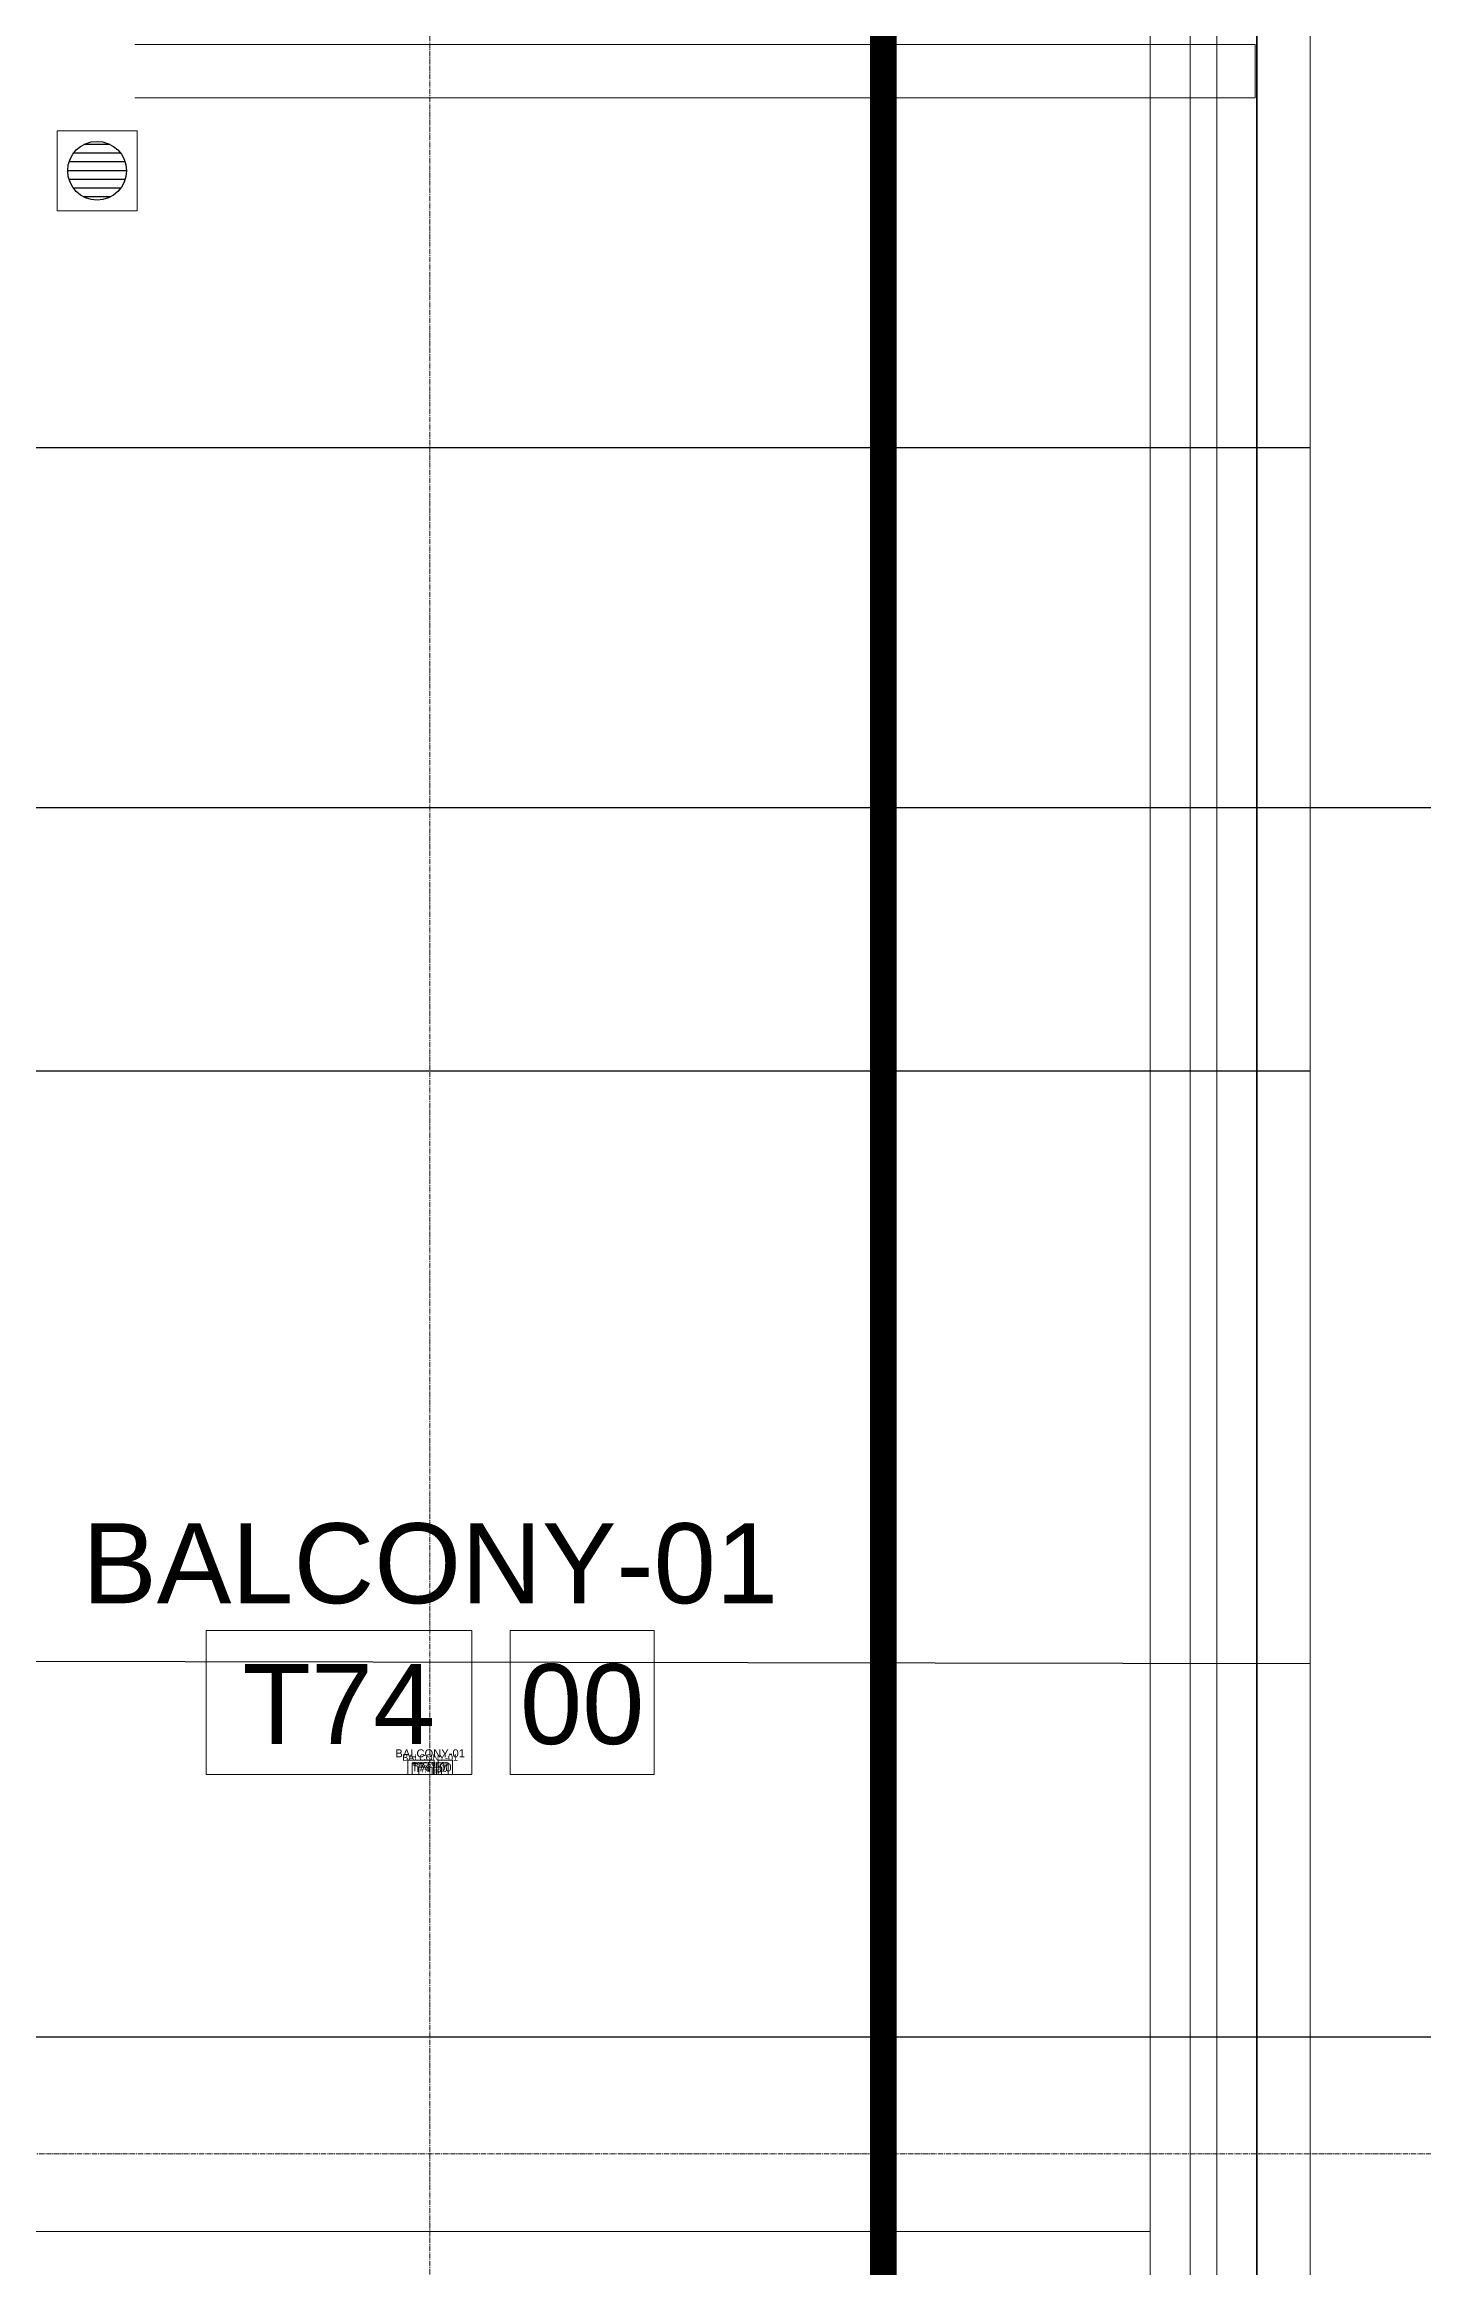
# Model space of a CAD drawing. Header units: millimetres. Extents: x -9226 to 166212, y -13 to 97274.
# Drawn here: x 48228 to 50811, y 43114 to 47280 of the extents above; entities that cross this region are included whole.
import ezdxf
from ezdxf.enums import TextEntityAlignment as Align

# ---------------------------------------------------------------- set-up
doc = ezdxf.new("R2010")
doc.units = ezdxf.units.MM
for name, pattern in [('23491-A-XR-GRID$0$23288-XR-Unit GRIDS$0$CENTER2', [28.575, 19.05, -3.175, 3.175, -3.175]), ('23491-GN-XR-PLOT LIMIT$0$DASHED', [0.75, 0.5, -0.25]), ('23491-XR-AR-2ND FLOOR PLAN$0$1290A0 sheet$0$AUDIT_D_051024121621-1', [0])]:
    doc.linetypes.add(name, pattern=pattern)
doc.layers.get('0').update_dxf_attribs({"color": 8})
for name, color, linetype in [('1.INS', 8, 'Continuous'), ('1.STR', 8, 'Continuous'), ('23491-GN-XR-PLOT LIMIT$0$ARCADE', 8, 'Continuous'), ('23491-GN-XR-PLOT LIMIT$0$BUILDING', 8, 'Continuous'), ('23491-GN-XR-PLOT LIMIT$0$RETAIL', 8, 'Continuous'), ('23491-XR-AR-2ND FLOOR PLAN$0$NEC-DR-FIXTURES', 8, 'Continuous'), ('cloud', 15, 'Continuous'), ('EAD', 30, 'Continuous')]:
    doc.layers.add(name, color=color, linetype=linetype)
for name, color, linetype, lineweight in [('1.TAGGING', 7, 'Continuous', 5), ('1.XREF', 8, 'Continuous', 9), ('23491-A-XR-GRID$0$G-ANNO-GRID', 8, '23491-A-XR-GRID$0$23288-XR-Unit GRIDS$0$CENTER2', 0), ('23491-XR-AR-2ND FLOOR PLAN$0$23491-XR-AR-TYP FLOOR 2ND TO 18TH$0$23491-XR-AR-TYP-FLOOR$0$A-FLOR-HRAL', 8, 'Continuous', 15), ('23491-XR-AR-2ND FLOOR PLAN$0$23491-XR-AR-TYP FLOOR 2ND TO 18TH$0$23491-XR-AR-TYP-FLOOR$0$A-FLOR-PN00', 8, 'Continuous', 5), ('23491-XR-AR-2ND FLOOR PLAN$0$23491-XR-AR-TYP FLOOR 2ND TO 18TH$0$23491-XR-AR-TYP-FLOOR$0$A-FLOR-PN01', 8, 'Continuous', 9), ('23491-XR-AR-2ND FLOOR PLAN$0$A-FLOR-IDEN', 8, 'Continuous', 9), ('23491-XR-AR-2ND FLOOR PLAN$0$A-FLOR-IDEN @ 10', 8, 'Continuous', 9), ('23491-XR-AR-2ND FLOOR PLAN$0$A-FLOR-IDEN @ 100', 8, 'Continuous', 9), ('23491-XR-AR-2ND FLOOR PLAN$0$A-FLOR-IDEN @ 5', 8, 'Continuous', 9), ('23491-XR-AR-2ND FLOOR PLAN$0$A-FLOR-IDEN @ 8', 8, 'Continuous', 9), ('23491-XR-AR-2ND FLOOR PLAN$0$A-WALL-CAVI', 8, 'Continuous', 15), ('A-ANNO-DIMS', 8, 'Continuous', 9), ('MH SLAB', 15, 'Continuous', 0)]:
    doc.layers.add(name, color=color, linetype=linetype, lineweight=lineweight)
doc.styles.add('23491-XR-AR-2ND FLOOR PLAN$0$SDC-TEXT_4_2', font='arial.ttf')
doc.styles.add('ROMANS', font='isocp.shx', dxfattribs={"width": 0.8})
doc.dimstyles.new('JSE', dxfattribs={"dimtxt": 50, "dimasz": 150, "dimexe": 0.18, "dimexo": 0.0625, "dimgap": 50, "dimtad": 0, "dimdec": 0, "dimrnd": 5, "dimzin": 0, "dimdsep": 46, "dimtxsty": 'ROMANS', "dimcen": 0.09, "dimclrd": 7, "dimclre": 7, "dimclrt": 7, "dimadec": 0, "dimazin": 0, "dimtfac": 1, "dimtdec": 0, "dimtofl": 0, "dimtmove": 0, "dimatfit": 3, "dimfxl": 1, "dimtolj": 1, "dimtzin": 0, "dimarcsym": 1})
doc.dimstyles.new('JSE-1.25', dxfattribs={"dimtxt": 200, "dimasz": 150, "dimexe": 0.18, "dimexo": 0.0625, "dimgap": 20, "dimtad": 1, "dimdec": 0, "dimrnd": 5, "dimzin": 0, "dimdsep": 46, "dimtxsty": 'ROMANS', "dimcen": 0.09, "dimclrd": 256, "dimclre": 256, "dimclrt": 7, "dimadec": 0, "dimazin": 0, "dimtfac": 1, "dimtdec": 0, "dimtofl": 0, "dimtmove": 0, "dimatfit": 3, "dimfxl": 1, "dimtolj": 1, "dimtzin": 0, "dimarcsym": 0})

# ---------------------------------------------------------------- blocks, each defined once
blk = doc.blocks.new('*U507')
at = {"color": 8, "linetype": 'ByBlock'}
for points in [[(1.3, 0), (-7, 0), (-7, 4.5), (1.3, 4.5)], [(2.5, 0), (7, 0), (7, 4.5), (2.5, 4.5)]]:
    blk.add_lwpolyline(points, close=True, dxfattribs=at)
at = {"color": 8, "linetype": 'ByBlock', "style": '23491-XR-AR-2ND FLOOR PLAN$0$SDC-TEXT_4_2'}
for tag, p in [('ROOM-NAME-2', (0, 9.95)), ('ROOM-NAME-1', (0, 6.6)), ('ROOM-NO.', (-2.85, 2.2)), ('ROOM-FINISH', (4.75, 2.2))]:
    blk.add_attdef(tag, text='', height=2.5, dxfattribs=at).set_placement(p, align=Align.MIDDLE_CENTER)
blk = doc.blocks.new('*U765')
at = {"layer": '23491-XR-AR-2ND FLOOR PLAN$0$A-FLOR-IDEN @ 10', "color": 8}
ref = blk.add_blockref('*U507', (48950.5, 44036.6), dxfattribs=dict(at, xscale=5.999999999999999, yscale=5.999999999999999, zscale=5.999999999999999))
ref.add_attrib('ROOM-NO.', 'T74', dxfattribs={"layer": '0', "color": 0, "linetype": 'ByBlock', "height": 15, "style": '23491-XR-AR-2ND FLOOR PLAN$0$SDC-TEXT_4_2'}).set_placement((48933.4, 44049.8), align=Align.MIDDLE_CENTER)
ref.add_attrib('ROOM-FINISH', '00', dxfattribs={"layer": '0', "color": 0, "linetype": 'ByBlock', "height": 15, "style": '23491-XR-AR-2ND FLOOR PLAN$0$SDC-TEXT_4_2'}).set_placement((48979, 44049.8), align=Align.MIDDLE_CENTER)
ref.add_attrib('ROOM-NAME-1', 'BALCONY-01', dxfattribs={"layer": '0', "color": 0, "linetype": 'ByBlock', "height": 15, "style": '23491-XR-AR-2ND FLOOR PLAN$0$SDC-TEXT_4_2'}).set_placement((48950.5, 44076.2), align=Align.MIDDLE_CENTER)
at = {"layer": '23491-XR-AR-2ND FLOOR PLAN$0$A-FLOR-IDEN @ 100', "color": 8}
ref = blk.add_blockref('*U507', (48950.5, 44036.6), dxfattribs=dict(at, xscale=60, yscale=60, zscale=60))
ref.add_attrib('ROOM-NO.', 'T74', dxfattribs={"layer": '0', "color": 0, "linetype": 'ByBlock', "height": 150, "style": '23491-XR-AR-2ND FLOOR PLAN$0$SDC-TEXT_4_2'}).set_placement((48779.5, 44168.6), align=Align.MIDDLE_CENTER)
ref.add_attrib('ROOM-FINISH', '00', dxfattribs={"layer": '0', "color": 0, "linetype": 'ByBlock', "height": 150, "style": '23491-XR-AR-2ND FLOOR PLAN$0$SDC-TEXT_4_2'}).set_placement((49235.5, 44168.6), align=Align.MIDDLE_CENTER)
ref.add_attrib('ROOM-NAME-1', 'BALCONY-01', dxfattribs={"layer": '0', "color": 0, "linetype": 'ByBlock', "height": 150, "style": '23491-XR-AR-2ND FLOOR PLAN$0$SDC-TEXT_4_2'}).set_placement((48950.5, 44432.6), align=Align.MIDDLE_CENTER)
at = {"layer": '23491-XR-AR-2ND FLOOR PLAN$0$A-FLOR-IDEN @ 5', "color": 8}
ref = blk.add_blockref('*U507', (48950.5, 44036.6), dxfattribs=dict(at, xscale=3, yscale=3, zscale=3))
ref.add_attrib('ROOM-NO.', 'T74', dxfattribs={"layer": '0', "color": 0, "linetype": 'ByBlock', "height": 7.5, "style": '23491-XR-AR-2ND FLOOR PLAN$0$SDC-TEXT_4_2'}).set_placement((48941.9, 44043.2), align=Align.MIDDLE_CENTER)
ref.add_attrib('ROOM-FINISH', '00', dxfattribs={"layer": '0', "color": 0, "linetype": 'ByBlock', "height": 7.5, "style": '23491-XR-AR-2ND FLOOR PLAN$0$SDC-TEXT_4_2'}).set_placement((48964.7, 44043.2), align=Align.MIDDLE_CENTER)
ref.add_attrib('ROOM-NAME-1', 'BALCONY-01', dxfattribs={"layer": '0', "color": 0, "linetype": 'ByBlock', "height": 7.5, "style": '23491-XR-AR-2ND FLOOR PLAN$0$SDC-TEXT_4_2'}).set_placement((48950.5, 44056.4), align=Align.MIDDLE_CENTER)
at = {"layer": '23491-XR-AR-2ND FLOOR PLAN$0$A-FLOR-IDEN @ 8', "color": 8}
ref = blk.add_blockref('*U507', (48950.5, 44036.6), dxfattribs=dict(at, xscale=4.8, yscale=4.8, zscale=4.8))
ref.add_attrib('ROOM-NO.', 'T74', dxfattribs={"layer": '0', "color": 0, "linetype": 'ByBlock', "height": 12, "style": '23491-XR-AR-2ND FLOOR PLAN$0$SDC-TEXT_4_2'}).set_placement((48936.8, 44047.2), align=Align.MIDDLE_CENTER)
ref.add_attrib('ROOM-FINISH', '00', dxfattribs={"layer": '0', "color": 0, "linetype": 'ByBlock', "height": 12, "style": '23491-XR-AR-2ND FLOOR PLAN$0$SDC-TEXT_4_2'}).set_placement((48973.3, 44047.2), align=Align.MIDDLE_CENTER)
ref.add_attrib('ROOM-NAME-1', 'BALCONY-01', dxfattribs={"layer": '0', "color": 0, "linetype": 'ByBlock', "height": 12, "style": '23491-XR-AR-2ND FLOOR PLAN$0$SDC-TEXT_4_2'}).set_placement((48950.5, 44068.3), align=Align.MIDDLE_CENTER)
blk = doc.blocks.new('23491-GN-XR-PLOT LIMIT')
at = {"layer": '23491-GN-XR-PLOT LIMIT$0$ARCADE', "color": 8}
blk.add_lwpolyline([(48271.7, 23525.6, 0.000496), (5000, 16088.4), (5000, 11014.2, -0.000526), (50902.2, 18902.5), (55000, 23715.1), (55000, 82243.6), (50763.6, 86480), (9264.6, 86480), (5000, 82215.4), (5000, 81480), (48692.6, 81480), (50500, 80172.6), (50500, 25555.4)], format="xyb", close=True, dxfattribs=at)
at = {"layer": '23491-GN-XR-PLOT LIMIT$0$BUILDING', "color": 8, "linetype": '23491-GN-XR-PLOT LIMIT$0$DASHED', "ltscale": 15, "flags": 128}
blk.add_lwpolyline([(48692.6, 81480), (11335.6, 81480), (10000, 80144.4), (10000, 6804.2, -0.000414), (46066.1, 13003.5), (50500, 17623.6), (50500, 80172.6)], format="xyb", close=True, dxfattribs=at)
at = {"layer": '23491-GN-XR-PLOT LIMIT$0$RETAIL', "color": 8}
blk.add_lwpolyline([(48271.7, 23525.6), (50500, 25555.4), (50500, 80172.6), (48692.6, 81480), (5000, 81480), (5000, 71480), (40000, 71480), (40000, 32256.2, 0.000401), (5000, 26236.7), (5000, 16088.4, -0.000496)], format="xyb", close=True, dxfattribs=at)
blk = doc.blocks.new('23491-XR-AR-2ND FLOOR PLAN$0$A$C09286910')
at = {"layer": '23491-XR-AR-2ND FLOOR PLAN$0$NEC-DR-FIXTURES', "color": 8}
for p, q in [((-0.0328, -0.0442), (-0.0328, 0.0442)), ((-0.0164, -0.0525), (-0.0164, 0.0525)), ((0, -0.055), (0, 0.055)), ((0.0164, -0.0525), (0.0164, 0.0525)), ((0.0328, -0.0442), (0.0328, 0.0442)), ((-0.0492, -0.0246), (-0.0492, 0.0246)), ((0.0492, -0.0246), (0.0492, 0.0246))]:
    blk.add_line(p, q, dxfattribs=at)
at = {"layer": '23491-XR-AR-2ND FLOOR PLAN$0$NEC-DR-FIXTURES', "color": 8, "lineweight": 0, "ltscale": 0.5}
blk.add_lwpolyline([(-0.075, -0.075), (0.075, -0.075), (0.075, 0.075), (-0.075, 0.075)], close=True, dxfattribs=at)
at = {"layer": '23491-XR-AR-2ND FLOOR PLAN$0$NEC-DR-FIXTURES', "color": 8, "linetype": 'ByBlock'}
blk.add_circle((0, 0), 0.055, dxfattribs=at)
blk = doc.blocks.new('23491-XR-AR-2ND FLOOR PLAN')
at = {"layer": '23491-XR-AR-2ND FLOOR PLAN$0$23491-XR-AR-TYP FLOOR 2ND TO 18TH$0$23491-XR-AR-TYP-FLOOR$0$A-FLOR-HRAL', "color": 8}
for points in [[(43850, 81405), (48500, 81405, -0.414214), (50425, 79480), (50425, 19058.3)], [(43850, 81355), (48500, 81355, -0.414214), (50375, 79480), (50375, 19049.7)]]:
    blk.add_lwpolyline(points, format="xyb", dxfattribs=at)
at = {"layer": '23491-XR-AR-2ND FLOOR PLAN$0$23491-XR-AR-TYP FLOOR 2ND TO 18TH$0$23491-XR-AR-TYP-FLOOR$0$A-FLOR-PN00', "color": 8}
blk.add_lwpolyline([(29250, 81580), (48500, 81580, -0.414214), (50600, 79480), (50600, 18944.4, -0.209971), (49952.9, 17471.5), (44238, 12871.7)], format="xyb", dxfattribs=at)
at = {"layer": '23491-XR-AR-2ND FLOOR PLAN$0$23491-XR-AR-TYP FLOOR 2ND TO 18TH$0$23491-XR-AR-TYP-FLOOR$0$A-FLOR-PN01', "color": 8}
for points in [[(43850, 81480), (48500, 81480, -0.414214), (50500, 79480), (50500, 18868.3)], [(43850, 81280), (48500, 81280, -0.414214), (50300, 79480), (50300, 19036.9)]]:
    blk.add_lwpolyline(points, format="xyb", dxfattribs=at)
at = {"layer": '23491-XR-AR-2ND FLOOR PLAN$0$A-WALL-CAVI', "color": 8}
blk.add_line((48200, 43180, 0), (50300, 43180), dxfattribs=at)
blk.add_lwpolyline([(48397, 47280), (50497.1, 47280), (50497.1, 47180), (48397, 47180)], dxfattribs=at)
at = {"layer": '23491-XR-AR-2ND FLOOR PLAN$0$A-FLOR-IDEN'}
blk.add_blockref('*U765', (0, 0), dxfattribs=at)
at = {"layer": '23491-XR-AR-2ND FLOOR PLAN$0$A-WALL-CAVI', "color": 8}
blk.add_blockref('23491-GN-XR-PLOT LIMIT', (0, 0), dxfattribs=at)
at = {"layer": '23491-XR-AR-2ND FLOOR PLAN$0$NEC-DR-FIXTURES', "color": 8, "linetype": '23491-XR-AR-2ND FLOOR PLAN$0$1290A0 sheet$0$AUDIT_D_051024121621-1', "xscale": 1000.000000000006, "yscale": 1000.000000000006, "zscale": 1000.000000000006, "rotation": 90}
blk.add_blockref('23491-XR-AR-2ND FLOOR PLAN$0$A$C09286910', (48326.2, 47043.3), dxfattribs=at)
blk = doc.blocks.new('23491-A-XR-GRID')
at = {"layer": '23491-A-XR-GRID$0$G-ANNO-GRID', "color": 8, "ltscale": 0.5}
for p, q in [((48950, 96273.8), (48950, 35129.3)), ((-8075.9, 43325.3, 0), (56827.8, 43325.3, 0))]:
    blk.add_line(p, q, dxfattribs=at)
blk = doc.blocks.new('XREF')
at = {"layer": 'A-ANNO-DIMS', "color": 8}
blk.add_blockref('23491-XR-AR-2ND FLOOR PLAN', (0, 0), dxfattribs=at)
blk.add_blockref('23491-A-XR-GRID', (0, 0))
blk = doc.blocks.new('I LOVE USTR')
at = {"layer": 'MH SLAB', "const_width": 50}
blk.add_lwpolyline([(43216.4, 17719.1), (44047.4, 12883.2, -0.093317), (43355.2, 12622.3), (12015.4, 7239.6, -0.414199), (10629.5, 8219), (9935.6, 12256.9), (11019.7, 12443.2), (9740.9, 19884.8), (10254.3, 19973), (10238.2, 20067), (12308.6, 20422.8), (10825.9, 29051.1, -0.414214), (11805.3, 30437), (26850, 33022.3), (26850, 34179.9), (27600.4, 34180), (27600.4, 79563.2, -0.414214), (29600.4, 81563.2), (37750, 81563.2), (47799.9, 81563.2, -0.414214), (49799.9, 79563.2), (49799.9, 18850.6), (43216.4, 17719.1)], format="xyb", dxfattribs=at)
blk = doc.blocks.new('A$C32d94600')
at = {"layer": 'cloud', "color": 15}
blk.add_blockref('I LOVE USTR', (-5100, -86375.9, 0), dxfattribs=at)

msp = doc.modelspace()

# ---------------------------------------------------------------- block references
at = {"layer": '1.STR'}
msp.add_blockref('A$C32d94600', (5100, 86375.3), dxfattribs=at)

# ---------------------------------------------------------------- next in the draw order: block references
at = {"layer": '1.XREF'}
msp.add_blockref('XREF', (0, 0), dxfattribs=at)

# ---------------------------------------------------------------- next in the draw order: linework, layer by layer
at = {"layer": '1.INS', "color": 7}
msp.add_lwpolyline([(41264.5, 46524.1), (50600, 46524.1)], dxfattribs=at)

# ---------------------------------------------------------------- next in the draw order: leaders
at = {"layer": '1.INS'}
for points in [[(40495.7, 45355.9), (50600, 45355.9)], [(39950, 44262.6), (50600, 44244.7)]]:
    msp.add_leader(points, dimstyle='JSE', override={"dimgap": 50, "dimtad": 0}, dxfattribs=at)
at = {"layer": '1.TAGGING', "color": 6}
msp.add_leader([(41903.9, 45849.5, 0), (55000, 45849.8, 0)], dimstyle='JSE-1.25', override={"dimgap": 20, "dimtad": 0}, dxfattribs=at)
at = {"layer": 'EAD'}
msp.add_leader([(41669.7, 44180.1, 0), (41685.8, 43544.5, 0), (55000, 43544.5, 0)], dimstyle='JSE', override={"dimgap": 50, "dimtad": 0}, dxfattribs=at)

doc.saveas('drawing.dxf')
